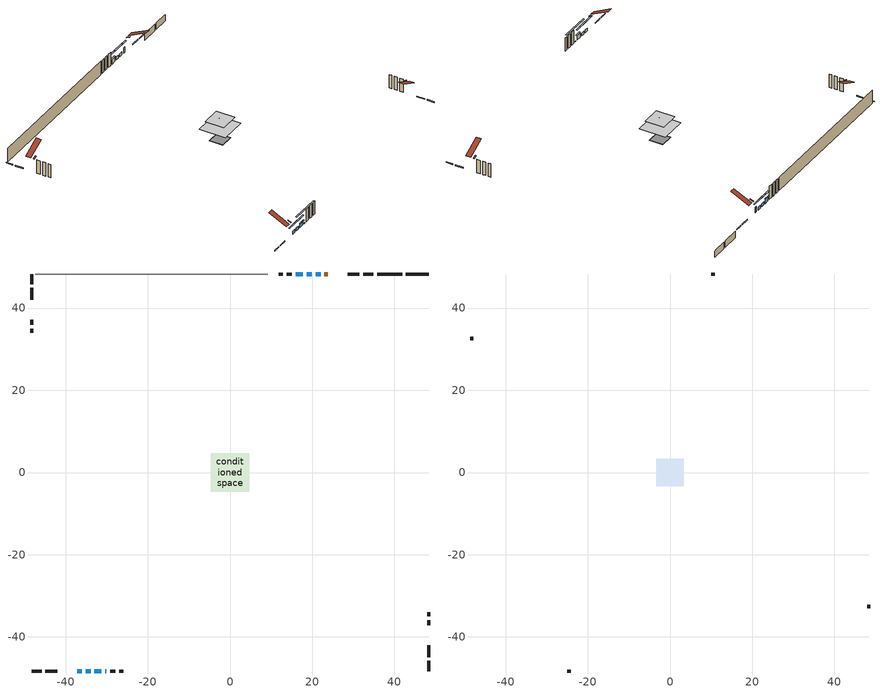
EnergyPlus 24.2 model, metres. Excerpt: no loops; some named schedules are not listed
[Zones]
conditioned space
 floor outside (Floor1 construction): -0.66,-0.66 -0.66,0.66 0.66,0.66 0.66,-0.66 z0.46
 floor adiabatic (AdiabaticFloorConstruction): -4.73,-4.73 -4.73,4.73 4.73,4.73 4.73,-4.73 z2.9
 floor foundation (Slab1 construction): -2.26,-2.26 -2.26,2.26 2.26,2.26 2.26,-2.26 z-1.98
 floor foundation (Slab1 construction 1): -2.38,-2.38 -2.38,2.38 2.38,2.38 2.38,-2.38 z-1.98
 wall outside (RimJoist1 construction): 34.84,48.28 32.4,48.28 / -48.28,-48.28 -45.84,-48.28 / -48.28,48.28 -48.28,45.84 / 48.28,-48.28 48.28,-45.84 z0.46:0.76
 wall outside (RimJoist2 construction): 31.47,48.28 28.63,48.28 / -44.91,-48.28 -42.07,-48.28 / -48.28,44.91 -48.28,42.07 / 48.28,-44.91 48.28,-42.07 z0.46:0.76
 wall outside (AdiabaticWallConstruction 1): 23.76,48.28 22.94,48.28 z0.46:2.49
 wall outside (AdiabaticWallConstruction): 22.02,48.28 20.8,48.28 / 19.88,48.28 18.67,48.28 z0.46:1.57; -37.2,-48.28 -36.02,-48.28 / -35.1,-48.28 -33.92,-48.28 z0.46:1.53; 17.74,48.28 15.99,48.28 z0.46:2.05; -33,-48.28 -31.31,-48.28 z0.46:2; -30.38,-48.28 -30.04,-48.28 z0.46:0.77
 wall outside (Wall1 construction): 15.06,48.28 13.79,48.28 / -29.12,-48.28 -27.85,-48.28 / -48.28,37.19 -48.28,35.92 / 48.28,-37.19 48.28,-35.92 z0.46:5.34
 wall outside (Wall2 construction): 12.86,48.28 11.86,48.28 / -26.92,-48.28 -25.92,-48.28 / -48.28,34.99 -48.28,33.99 / 48.28,-34.99 48.28,-33.99 z0.46:5.34
 wall foundation (FoundationWall1 construction): 42.79,48.28,-1.98 42.79,48.28,0.46 47.73,48.28,0.46 47.73,48.28,0.28 48.28,48.28,0.28 48.28,48.28,-1.98
 wall foundation (FoundationWall2 construction): 41.86,48.28 35.76,48.28 z-1.98:0.46
 wall adiabatic (Wall5 construction): 9.15,48.28 -47.35,48.28 z0.46:5.34
 window (WindowConstruction): 22.02,48.28 20.81,48.28 z0.46:1.57
 window (WindowConstruction 1): -37.19,-48.28 -36.02,-48.28 z0.46:1.53
 window (WindowConstruction 2): 19.88,48.28 18.67,48.28 z0.46:1.57
 window (WindowConstruction 3): 17.74,48.28 15.99,48.28 z0.46:2.05
 window (WindowConstruction 4): -35.09,-48.28 -33.92,-48.28 z0.46:1.53
 window (WindowConstruction 5): -33,-48.28 -31.31,-48.28 z0.46:2
 window (WindowConstruction 6): -30.38,-48.28 -30.05,-48.28 z0.46:0.76
 door (Door): 23.75,48.28 22.94,48.28 z0.46:2.49
 ceiling adiabatic (AdiabaticFloorConstruction): 4.73,-4.73 4.73,4.73 -4.73,4.73 -4.73,-4.73 z2.9
attic - vented
 floor to conditioned space (Floor2 construction Reversed): -3.37,-3.37 -3.37,3.37 3.37,3.37 3.37,-3.37 z5.34
 floor to conditioned space (Floor3 construction Reversed): -0.59,-0.59 -0.59,0.59 0.59,0.59 0.59,-0.59 z5.34
 wall outside (Wall3 construction): 10.93,48.28 10.08,48.28 / -24.99,-48.28 -24.13,-48.28 / -48.28,33.06 -48.28,32.21 / 48.28,-33.06 48.28,-32.21 z0.46:5.34
 roof outside (Roof1 construction): 25.92,48.28,5.34 25.92,41.89,8.53 27.7,41.89,8.53 27.7,48.28,5.34; -39.36,-48.28,5.34 -39.36,-41.89,8.53 -41.14,-41.89,8.53 -41.14,-48.28,5.34; -48.28,39.36,5.34 -41.89,39.36,8.53 -41.89,41.14,8.53 -48.28,41.14,5.34; 48.28,-39.36,5.34 41.89,-39.36,8.53 41.89,-41.14,8.53 48.28,-41.14,5.34
 roof outside (Roof2 construction): 24.68,48.28,5.34 24.68,47.14,5.81 24.99,47.14,5.81 24.99,48.28,5.34; -38.12,-48.28,5.34 -38.12,-47.14,5.81 -38.43,-47.14,5.81 -38.43,-48.28,5.34; -48.28,38.12,5.34 -47.14,38.12,5.81 -47.14,38.43,5.81 -48.28,38.43,5.34; 48.28,-38.12,5.34 47.14,-38.12,5.81 47.14,-38.43,5.81 48.28,-38.43,5.34
shading: 18.17,48.28 24.66,48.28 24.66,48.69 18.17,48.69 z4.21; -33.38,-48.28 -39.83,-48.28 -39.83,-48.69 -33.38,-48.69 z4.17; 16.03,48.28 22.52,48.28 22.52,48.69 16.03,48.69 z4.21; 15.79,48.28 17.94,48.28 17.94,48.69 15.79,48.69 z2.26; -31.28,-48.28 -37.73,-48.28 -37.73,-48.69 -31.28,-48.69 z4.17; -31.11,-48.28 -33.2,-48.28 -33.2,-48.69 -31.11,-48.69 z2.2; -24.97,-48.28 -35.46,-48.28 -35.46,-48.69 -24.97,-48.69 z5.84
[Building]
Building 1: Terrain=Suburbs
[Site:Location]
Ottawa Intl AP_ON: Latitude {deg}=45.32; Longitude {deg}=-75.67; Time Zone {hr}=-5; Elevation {m}=115; Keep Site Location Information=Yes
[Site:GroundTemperature:Shallow]
1.18808, -1.19398, -1.38475, -0.254337, 4.28362, 8.80044, 12.7163, 15.1969, 15.4076, 13.3901, 9.57408, 5.19582
[Site:WaterMainsTemperature]
Calculation Method=Schedule; Temperature Schedule=mains temperature schedule
[Material] Roughness=Rough; Thermal Absorptance=0.9
Name | Thickness {m} | Conductivity {W/m-K} | Density {kg/m3} | Specific Heat {J/kg-K} | Solar Absorptance | Visible Absorptance
asphalt or fiberglass shingles | 0.00635 | 0.162714 | 1121.4 | 1465.45 | 0.4 | 0.4
ceiling stud and cavity | 0.1397 | 0.0762125 | 65.682 | 1177.47 | 0.7 | 0.7
ceiling stud and cavity 1 | 0.1397 | 0.0778579 | 65.682 | 1177.47 | 0.7 | 0.7
concrete 4.0 in. | 0.1016 | 1.803125 | 2242.8 | 837.4 | 0.7 | 0.7
concrete 8.0 in. | 0.2032 | 1.803125 | 2242.8 | 837.4 | 0.7 | 0.7
door material | 0.04445 | 0.327969 | 512.64 | 1214.23 | 0.7 | 0.7
exterior vertical ins | 0.0480821 | 0.029427 | 32.04 | 1214.23 | 0.7 | 0.7
floor covering | 0.0127 | 0.0433444 | 54.468 | 1339.84 | 0.6 | 0.6
floor rigid ins; wall rigid ins | 0.512978 | 0.029427 | 32.04 | 1214.23 | 0.7 | 0.7
floor stud and cavity | 0.1397 | 0.10806 | 92.3553 | 1139.71 | 0.7 | 0.7
floor stud and cavity 1 | 0.1397 | 1.75129 | 37.0049 | 1207.88 | 0.7 | 0.7
furniture material conditioned space 1 | 0.1524 | 0.115458 | 640.8 | 1214.23 | 0.6 | 0.6
gypsum board | 0.0127 | 0.160291 | 801 | 837.4 | 0.6 | 0.6
gypsum board 1 | 0.0127 | 0.160291 | 801 | 837.4 | 0.7 | 0.7
osb sheathing 0.5 in. | 0.0127 | 0.115458 | 512.64 | 1214.23 | 0.7 | 0.7
osb sheathing 0.5 in. 1 | 0.0127 | 0.115458 | 512.64 | 1214.23 | 0.4 | 0.4
osb sheathing 0.75 in. | 0.01905 | 0.115458 | 512.64 | 1214.23 | 0.7 | 0.7
osb sheathing 2.0 in. | 0.0508 | 0.115458 | 512.64 | 1214.23 | 0.7 | 0.7
rim joist rigid ins | 0.051816 | 0.029427 | 32.04 | 1214.23 | 0.7 | 0.7
rim joist stud and cavity | 0.0508 | 0.0453203 | 125.044 | 1163.47 | 0.6 | 0.6
rim joist stud and cavity 1 | 0.0508 | 0.0486034 | 125.044 | 1163.47 | 0.6 | 0.6
wall stud and cavity | 0.1397 | 0.0890442 | 139.0536 | 1170.24 | 0.7 | 0.7
wall stud and cavity 1 | 0.1397 | 0.0893451 | 139.0536 | 1170.24 | 0.7 | 0.7
wall stud and cavity 2 | 0.0889 | 6.9971 | 50.32683 | 1063.81 | 0.6 | 0.6
wall stud and cavity 3 | 0.1397 | 0.0806657 | 139.0536 | 1170.24 | 0.7 | 0.7
wall stud and cavity 4 | 0.0889 | 0.380278 | 52.3479 | 1209.89 | 0.7 | 0.7
wall stud and cavity 5 | 0.0889 | 0.391764 | 83.0341 | 1211.67 | 0.7 | 0.7
wood siding | 0.0254 | 0.102417 | 544.68 | 1172.36 | 0.4 | 0.4
wood siding 1 | 0.00254 | 0.102417 | 544.68 | 1172.36 | 0.4 | 0.4
wood siding 2; wood siding 3; wood siding 4 | 0.0254 | 0.102417 | 544.68 | 1172.36 | 0.7 | 0.7
[WindowMaterial:SimpleGlazingSystem]
Name | U-Factor {W/m2-K} | Solar Heat Gain Coefficient
WindowMaterial | 2.92587 | 0.66
WindowMaterial 1 | 5.16812 | 0.63
WindowMaterial 2 | 2.89351 | 0.69
WindowMaterial 3 | 2.92871 | 0.66
WindowMaterial 4 | 2.89578 | 0.69
WindowMaterial 5 | 3.07009 | 0.43
[Construction]
AdiabaticFloorConstruction: floor stud and cavity 1, floor rigid ins, osb sheathing 0.75 in., floor covering
AdiabaticWallConstruction: wood siding 3, wall rigid ins, wall stud and cavity 4, gypsum board
AdiabaticWallConstruction 1: wood siding 4, wall rigid ins, wall stud and cavity 4, gypsum board
Door: door material
Floor1 construction: floor stud and cavity, osb sheathing 0.75 in., floor covering
Floor2 construction Reversed: gypsum board, ceiling stud and cavity
Floor3 construction Reversed: gypsum board, ceiling stud and cavity 1
FoundationWall1 construction: concrete 8.0 in., gypsum board 1
FoundationWall2 construction: concrete 8.0 in.
furniture construction conditioned space 1: furniture material conditioned space 1
PartitionWallConstruction: gypsum board, wall stud and cavity 5, gypsum board
RimJoist1 construction: wood siding 2, osb sheathing 2.0 in., rim joist stud and cavity
RimJoist2 construction: wood siding 2, rim joist rigid ins, osb sheathing 2.0 in., rim joist stud and cavity 1
Roof1 construction; Roof2 construction: asphalt or fiberglass shingles
Slab1 construction; Slab1 construction 1: concrete 4.0 in.
Wall1 construction: wood siding, osb sheathing 0.5 in., wall stud and cavity, gypsum board
Wall2 construction: wood siding, osb sheathing 0.5 in., wall stud and cavity 1, gypsum board
Wall3 construction: wood siding 1, wall stud and cavity 2
Wall5 construction: osb sheathing 0.5 in. 1, wall stud and cavity 3, gypsum board
WindowConstruction; WindowConstruction 2: WindowMaterial
WindowConstruction 1: WindowMaterial 1
WindowConstruction 3: WindowMaterial 2
WindowConstruction 4: WindowMaterial 3
WindowConstruction 5: WindowMaterial 4
WindowConstruction 6: WindowMaterial 5
[Zone] Multiplier=1; Part of Total Floor Area=Yes
Name | Volume {m3}
attic - vented | 22.3326
conditioned space | 343
[Space]
Name | Zone | Volume {m3}
attic - vented 1 | attic - vented | 22.3326
conditioned space 1 | conditioned space | 343
[ZoneInfiltration:EffectiveLeakageArea]
infil attic - vented 1: Zone or Space=attic - vented 1; Schedule=Always On Discrete; Effective Air Leakage Area {cm2}=1976.42; Stack Coefficient=0.000561051; Wind Coefficient=1.60037e-05
[ZoneMixing]
whole house fan mix: Zone or Space=attic - vented; Schedule=Always On Continuous; Design Flow Rate Calculation Method=Flow/Zone; Design Flow Rate {m3/s}=0; Source Zone or Space=conditioned space
[SurfaceProperty:ExposedFoundationPerimeter] Exposed Perimeter Calculation Method=TotalExposedPerimeter
Name | Total Exposed Perimeter {m}
Slab1 | 5.486
Slab1 1 | 6.096
[InternalMass] Zone or ZoneList=conditioned space; Space or SpaceList=conditioned space 1
Name | Construction | Surface Area {m2}
furniture mass conditioned space 1 | furniture construction conditioned space 1 | 53.6877
partition wall mass | PartitionWallConstruction | 134.219
[Lights]
interior lighting: Zone or ZoneList or Space or SpaceList=conditioned space 1; Schedule=interior lighting schedule; Design Level Calculation Method=LightingLevel; Lighting Level {W}=343.2; Return Air Fraction=0; Fraction Radiant=0.6; Fraction Visible=0.2; Fraction Replaceable=1
[People]
occupants: Zone or ZoneList or Space or SpaceList=conditioned space 1; Number of People Schedule=occupants schedule; Number of People Calculation Method=People; Number of People=3; Fraction Radiant=0.314171; Sensible Heat Fraction=0.56303; Activity Level Schedule=occupants activity schedule; Carbon Dioxide Generation Rate {m3/s-W}=0; Enable ASHRAE 55 Comfort Warnings=No; Mean Radiant Temperature Calculation Type=EnclosureAveraged
[ElectricEquipment] Zone or ZoneList or Space or SpaceList=conditioned space 1; Design Level Calculation Method=EquipmentLevel
Name | Schedule | Design Level {W} | Fraction Latent | Fraction Radiant | Fraction Lost
clothes dryer | clothes dryer schedule | 140.772 | 0.015 | 0.081 | 0.85
clothes washer | clothes washer schedule | 32.1985 | 0.03 | 0.162 | 0.7
cooking range | cooking range schedule | 208.969 | 0.08 | 0.432 | 0.2
dishwasher | dishwasher schedule | 66.8632 | 0.3 | 0.18 | 0.4
fridge | fridge schedule | 72.9452 | 0 | 0.6 | 0
mech vent bath fan 0 | mech vent bath fan 0 schedule | 50.2 | 0 | 0 | 1
mech vent bath fan 1 | mech vent bath fan 1 schedule | 50.2 | 0 | 0 | 1
mech vent house fan | mech vent house fan schedule | 0 | 0 | 0 | 1
mech vent house fan cfis | mech vent house fan cfis schedule | 0 | 0 | 0 | 0
mech vent range fan 0 | mech vent range fan 0 schedule | 57 | 0 | 0 | 1
misc plug loads | misc plug loads schedule | 494.7 | 0.045 | 0.513 | 0.1
whole house fan | Always On Discrete | 0 | 0 | 0 | 1
[OtherEquipment] Zone or ZoneList or Space or SpaceList=conditioned space 1; Design Level Calculation Method=EquipmentLevel
Name | Fuel Type | Schedule | Design Level {W} | Fraction Latent | Fraction Radiant | Fraction Lost
clothes dryer 1 | Electricity | clothes dryer schedule | 0 | 0.015 | 0.081 | 0.85
cooking range 1 | Electricity | cooking range schedule | 0 | 0.08 | 0.432 | 0.2
general water use latent | None | general water use schedule | 59.3978 | 1 | 0 | 0
general water use sensible | None | general water use schedule | -58.539 | 0 | 0.6 | 0
mech vent house fan latent load | None | Always On Discrete | 0 | 1 | 0 | 0
mech vent house fan sensible load | None | Always On Discrete | 0 | 0 | 0 | 0
water heater energy adjustment1 | NaturalGas | Always On Discrete | 0.01 | 0 | 0 | 1
[ZoneInfiltration:DesignFlowRate] Zone or ZoneList or Space or SpaceList=conditioned space 1; Schedule=Always On Discrete; Design Flow Rate Calculation Method=Flow/Zone; Design Flow Rate {m3/s}=0
infil flow; natural vent flow; whole house fan flow
[AvailabilityManager:Scheduled]
furnace airloop Availability Manager: Schedule=Always On Discrete
[Foundation:Kiva] Initial Indoor Air Temperature {C}=18; Wall Height Above Grade {m}=0.459974; Wall Depth Below Slab {m}=0.2032
Name | Custom Block Material Name 1 | Custom Block Depth 1 {m} | Custom Block X Position 1 {m} | Custom Block Z Position 1 {m}
Foundation Kiva 1 | exterior vertical ins | 2.43998 | 0.2159 | 0
Foundation Kiva 2
[Foundation:Kiva:Settings]
Soil Conductivity {W/m-K}=0.849921; Soil Density {kg/m3}=1842.3; Soil Specific Heat {J/kg-K}=418.7; Ground Solar Absorptivity=0.9; Ground Thermal Absorptivity=0.9; Ground Surface Roughness {m}=0.03; Far-Field Width {m}=40; Deep-Ground Boundary Condition=ZeroFlux; Deep-Ground Depth {m}=40; Minimum Cell Dimension {m}=0.2; Maximum Cell Growth Coefficient=3; Simulation Timestep=Timestep
[Exterior:Lights]
exterior lighting: Schedule=exterior lighting schedule; Design Level {W}=75.6
[EnergyManagementSystem:GlobalVariable]
furnace_airloop_Fan_RTF
infil_program_Qfan
infil_program_Qinf
natural_vent_program_Qnv
natural_vent_program_Qwhf
[EnergyManagementSystem:Sensor]
Name | Output:Variable or Output:Meter Index Key | Output:Variable or Output:Meter
airflow_gain | infil flow | Infiltration Sensible Heat Gain Energy
airflow_gain_1 | natural vent flow | Infiltration Sensible Heat Gain Energy
airflow_gain_2 | whole house fan flow | Infiltration Sensible Heat Gain Energy
airflow_loss | infil flow | Infiltration Sensible Heat Loss Energy
airflow_loss_1 | natural vent flow | Infiltration Sensible Heat Loss Energy
airflow_loss_2 | whole house fan flow | Infiltration Sensible Heat Loss Energy
clg_load_cond |  | Cooling:EnergyTransfer:Zone:CONDITIONED SPACE
clg_sp_s; clg_sp_s_1 | cooling setpoint | Schedule Value
clothes_dryer_exhaust_0_sch_s | clothes dryer exhaust 0 schedule | Schedule Value
cool_season | cooling season schedule | Schedule Value
htg_load_cond |  | Heating:EnergyTransfer:Zone:CONDITIONED SPACE
htg_sp_s; htg_sp_s_1 | heating setpoint | Schedule Value
ig_ee_conv | clothes dryer | Electric Equipment Convective Heating Energy
ig_ee_conv_2 | cooking range | Electric Equipment Convective Heating Energy
ig_ee_conv_4 | fridge | Electric Equipment Convective Heating Energy
ig_ee_conv_5 | misc plug loads | Electric Equipment Convective Heating Energy
ig_ee_conv_6 | whole house fan | Electric Equipment Convective Heating Energy
ig_ee_rad | clothes dryer | Electric Equipment Radiant Heating Energy
ig_ee_rad_2 | cooking range | Electric Equipment Radiant Heating Energy
ig_ee_rad_4 | fridge | Electric Equipment Radiant Heating Energy
ig_ee_rad_5 | misc plug loads | Electric Equipment Radiant Heating Energy
ig_ee_rad_6 | whole house fan | Electric Equipment Radiant Heating Energy
ig_lgt_conv | interior lighting | Lights Convective Heating Energy
ig_lgt_rad | interior lighting | Lights Radiant Heating Energy
ig_lgt_vis | interior lighting | Lights Visible Radiation Heating Energy
ig_oe_conv | clothes dryer 1 | Other Equipment Convective Heating Energy
ig_oe_conv_1 | cooking range 1 | Other Equipment Convective Heating Energy
ig_oe_conv_2 | general water use latent | Other Equipment Convective Heating Energy
ig_oe_conv_3 | general water use sensible | Other Equipment Convective Heating Energy
ig_oe_conv_4 | water heater energy adjustment1 | Other Equipment Convective Heating Energy
ig_oe_rad | clothes dryer 1 | Other Equipment Radiant Heating Energy
ig_oe_rad_1 | cooking range 1 | Other Equipment Radiant Heating Energy
ig_oe_rad_2 | general water use latent | Other Equipment Radiant Heating Energy
ig_oe_rad_3 | general water use sensible | Other Equipment Radiant Heating Energy
ig_oe_rad_4 | water heater energy adjustment1 | Other Equipment Radiant Heating Energy
ig_ppl_conv | occupants | People Convective Heating Energy
ig_ppl_rad | occupants | People Radiant Heating Energy
im_conv | furniture mass conditioned space 1 | Surface Inside Face Convection Heat Gain Energy
im_conv_1 | partition wall mass | Surface Inside Face Convection Heat Gain Energy
im_ig | furniture mass conditioned space 1 | Surface Inside Face Internal Gains Radiation Heat Gain Energy
im_ig_1 | partition wall mass | Surface Inside Face Internal Gains Radiation Heat Gain Energy
im_lgt | furniture mass conditioned space 1 | Surface Inside Face Lights Radiation Heat Gain Energy
im_lgt_1 | partition wall mass | Surface Inside Face Lights Radiation Heat Gain Energy
im_sol | furniture mass conditioned space 1 | Surface Inside Face Solar Radiation Heat Gain Energy
im_sol_1 | partition wall mass | Surface Inside Face Solar Radiation Heat Gain Energy
im_surf | furniture mass conditioned space 1 | Surface Inside Face Net Surface Thermal Radiation Heat Gain Energy
im_surf_1 | partition wall mass | Surface Inside Face Net Surface Thermal Radiation Heat Gain Energy
mech_vent_bath_fan_0_sch_s | mech vent bath fan 0 schedule | Schedule Value
mech_vent_bath_fan_1_sch_s | mech vent bath fan 1 schedule | Schedule Value
mech_vent_range_fan_0_sch_s | mech vent range fan 0 schedule | Schedule Value
mv_conv | mech vent bath fan 0 | Electric Equipment Convective Heating Energy
mv_conv_1 | mech vent bath fan 1 | Electric Equipment Convective Heating Energy
mv_conv_2 | mech vent house fan | Electric Equipment Convective Heating Energy
mv_conv_3 | mech vent house fan cfis | Electric Equipment Convective Heating Energy
mv_conv_4 | mech vent range fan 0 | Electric Equipment Convective Heating Energy
mv_conv_5 | mech vent house fan latent load | Other Equipment Convective Heating Energy
mv_conv_6 | mech vent house fan sensible load | Other Equipment Convective Heating Energy
mv_rad | mech vent bath fan 0 | Electric Equipment Radiant Heating Energy
mv_rad_1 | mech vent bath fan 1 | Electric Equipment Radiant Heating Energy
mv_rad_2 | mech vent house fan | Electric Equipment Radiant Heating Energy
mv_rad_3 | mech vent house fan cfis | Electric Equipment Radiant Heating Energy
mv_rad_4 | mech vent range fan 0 | Electric Equipment Radiant Heating Energy
mv_rad_5 | mech vent house fan latent load | Other Equipment Radiant Heating Energy
mv_rad_6 | mech vent house fan sensible load | Other Equipment Radiant Heating Energy
natural_vent_s | natural vent schedule | Schedule Value
out_pb_s |  | Site Outdoor Air Barometric Pressure
out_wt_s |  | Site Outdoor Air Humidity Ratio
site_vw_s |  | Site Wind Speed
ss_back_out | Window1 | Surface Window Shortwave from Zone Back Out Window Heat Transfer Rate
ss_back_out_1 | Window2 | Surface Window Shortwave from Zone Back Out Window Heat Transfer Rate
ss_back_out_2 | Window3 | Surface Window Shortwave from Zone Back Out Window Heat Transfer Rate
ss_back_out_3 | Window4 | Surface Window Shortwave from Zone Back Out Window Heat Transfer Rate
ss_back_out_4 | Window5 | Surface Window Shortwave from Zone Back Out Window Heat Transfer Rate
ss_back_out_5 | Window6 | Surface Window Shortwave from Zone Back Out Window Heat Transfer Rate
ss_back_out_6 | Window7 | Surface Window Shortwave from Zone Back Out Window Heat Transfer Rate
ss_conv | Door1 | Surface Inside Face Convection Heat Gain Energy
ss_conv_1 | Window1 | Surface Inside Face Convection Heat Gain Energy
ss_conv_2 | Window2 | Surface Inside Face Convection Heat Gain Energy
ss_conv_3 | Window3 | Surface Inside Face Convection Heat Gain Energy
ss_conv_4 | Window4 | Surface Inside Face Convection Heat Gain Energy
ss_conv_5 | Window5 | Surface Inside Face Convection Heat Gain Energy
ss_conv_6 | Window6 | Surface Inside Face Convection Heat Gain Energy
ss_conv_7 | Window7 | Surface Inside Face Convection Heat Gain Energy
ss_ig | Door1 | Surface Inside Face Internal Gains Radiation Heat Gain Energy
ss_ig_1 | Window1 | Surface Inside Face Internal Gains Radiation Heat Gain Energy
ss_ig_2 | Window2 | Surface Inside Face Internal Gains Radiation Heat Gain Energy
ss_ig_3 | Window3 | Surface Inside Face Internal Gains Radiation Heat Gain Energy
ss_ig_4 | Window4 | Surface Inside Face Internal Gains Radiation Heat Gain Energy
ss_ig_5 | Window5 | Surface Inside Face Internal Gains Radiation Heat Gain Energy
ss_ig_6 | Window6 | Surface Inside Face Internal Gains Radiation Heat Gain Energy
ss_ig_7 | Window7 | Surface Inside Face Internal Gains Radiation Heat Gain Energy
ss_lgt | Door1 | Surface Inside Face Lights Radiation Heat Gain Energy
ss_sol | Door1 | Surface Inside Face Solar Radiation Heat Gain Energy
ss_surf | Door1 | Surface Inside Face Net Surface Thermal Radiation Heat Gain Energy
ss_surf_1 | Window1 | Surface Inside Face Net Surface Thermal Radiation Heat Gain Energy
ss_surf_2 | Window2 | Surface Inside Face Net Surface Thermal Radiation Heat Gain Energy
ss_surf_3 | Window3 | Surface Inside Face Net Surface Thermal Radiation Heat Gain Energy
ss_surf_4 | Window4 | Surface Inside Face Net Surface Thermal Radiation Heat Gain Energy
ss_surf_5 | Window5 | Surface Inside Face Net Surface Thermal Radiation Heat Gain Energy
ss_surf_6 | Window6 | Surface Inside Face Net Surface Thermal Radiation Heat Gain Energy
ss_surf_7 | Window7 | Surface Inside Face Net Surface Thermal Radiation Heat Gain Energy
ss_trans_in | Window1 | Surface Window Transmitted Solar Radiation Rate
ss_trans_in_1 | Window2 | Surface Window Transmitted Solar Radiation Rate
ss_trans_in_2 | Window3 | Surface Window Transmitted Solar Radiation Rate
ss_trans_in_3 | Window4 | Surface Window Transmitted Solar Radiation Rate
ss_trans_in_4 | Window5 | Surface Window Transmitted Solar Radiation Rate
ss_trans_in_5 | Window6 | Surface Window Transmitted Solar Radiation Rate
ss_trans_in_6 | Window7 | Surface Window Transmitted Solar Radiation Rate
ss_trans_out | Window1 | Surface Inside Face Initial Transmitted Diffuse Transmitted Out Window Solar Radiation Rate
ss_trans_out_1 | Window2 | Surface Inside Face Initial Transmitted Diffuse Transmitted Out Window Solar Radiation Rate
ss_trans_out_2 | Window3 | Surface Inside Face Initial Transmitted Diffuse Transmitted Out Window Solar Radiation Rate
ss_trans_out_3 | Window4 | Surface Inside Face Initial Transmitted Diffuse Transmitted Out Window Solar Radiation Rate
ss_trans_out_4 | Window5 | Surface Inside Face Initial Transmitted Diffuse Transmitted Out Window Solar Radiation Rate
ss_trans_out_5 | Window6 | Surface Inside Face Initial Transmitted Diffuse Transmitted Out Window Solar Radiation Rate
ss_trans_out_6 | Window7 | Surface Inside Face Initial Transmitted Diffuse Transmitted Out Window Solar Radiation Rate
s_conv | Floor1 | Surface Inside Face Convection Heat Gain Energy
s_conv_1 | Floor2 | Surface Inside Face Convection Heat Gain Energy
s_conv_10 | RimJoist1:90 | Surface Inside Face Convection Heat Gain Energy
s_conv_11 | RimJoist2:0 | Surface Inside Face Convection Heat Gain Energy
s_conv_12 | RimJoist2:180 | Surface Inside Face Convection Heat Gain Energy
s_conv_13 | RimJoist2:270 | Surface Inside Face Convection Heat Gain Energy
s_conv_14 | RimJoist2:90 | Surface Inside Face Convection Heat Gain Energy
s_conv_15 | Slab1 | Surface Inside Face Convection Heat Gain Energy
s_conv_16 | Slab1 1 | Surface Inside Face Convection Heat Gain Energy
s_conv_17 | Wall1:0 | Surface Inside Face Convection Heat Gain Energy
s_conv_18 | Wall1:180 | Surface Inside Face Convection Heat Gain Energy
s_conv_19 | Wall1:270 | Surface Inside Face Convection Heat Gain Energy
s_conv_2 | Floor3 | Surface Inside Face Convection Heat Gain Energy
s_conv_20 | Wall1:90 | Surface Inside Face Convection Heat Gain Energy
s_conv_21 | Wall2:0 | Surface Inside Face Convection Heat Gain Energy
s_conv_22 | Wall2:180 | Surface Inside Face Convection Heat Gain Energy
s_conv_23 | Wall2:270 | Surface Inside Face Convection Heat Gain Energy
s_conv_24 | Wall2:90 | Surface Inside Face Convection Heat Gain Energy
s_conv_25 | Wall5 | Surface Inside Face Convection Heat Gain Energy
s_conv_3 | FoundationWall1 | Surface Inside Face Convection Heat Gain Energy
s_conv_4 | FoundationWall2 | Surface Inside Face Convection Heat Gain Energy
s_conv_5 | inferred conditioned ceiling | Surface Inside Face Convection Heat Gain Energy
s_conv_6 | inferred conditioned floor | Surface Inside Face Convection Heat Gain Energy
s_conv_7 | RimJoist1:0 | Surface Inside Face Convection Heat Gain Energy
